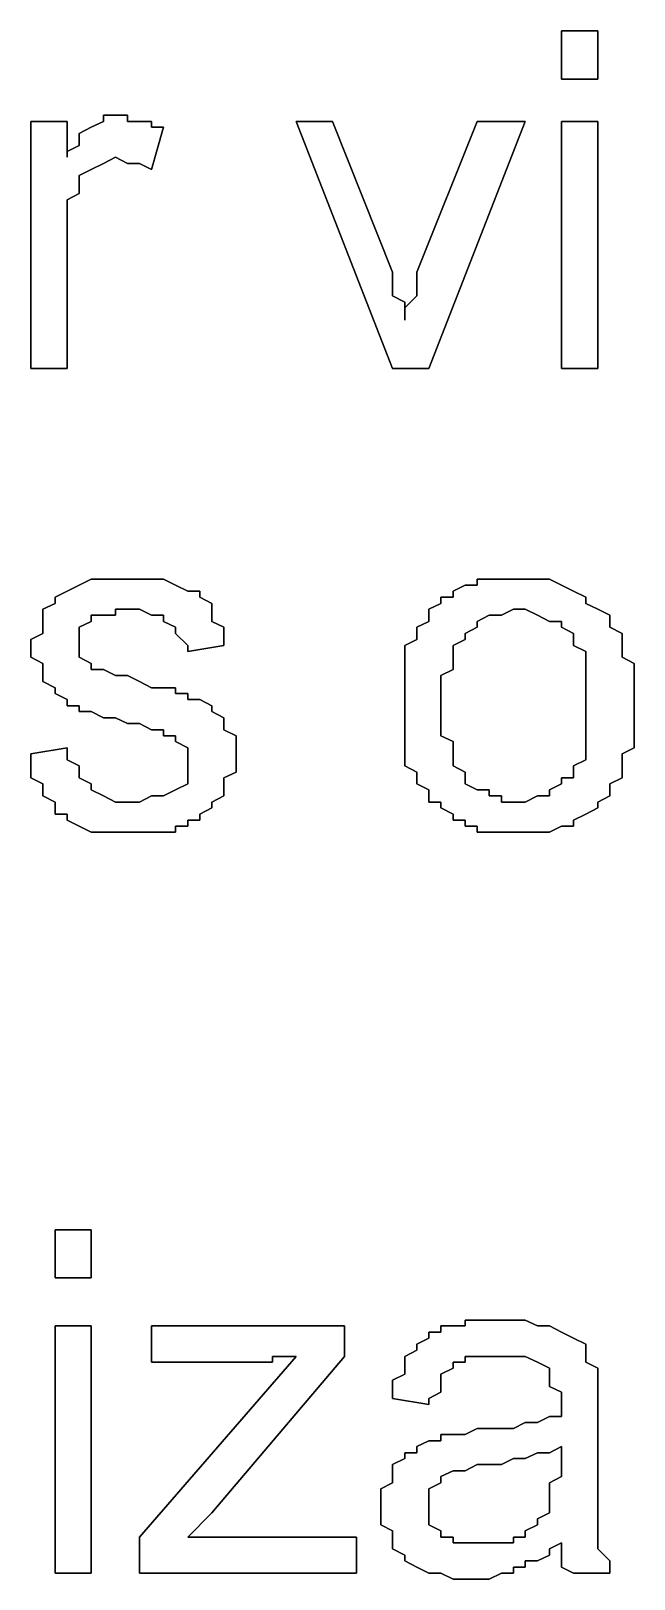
# Model space of a CAD drawing. Header units: metres. Extents: x 2.9 to 42.8, y 1.7 to 28.7.
# Drawn here: x 37.4897 to 37.6661, y 23.6132 to 24.0665 of the extents above; entities that cross this region are included whole.
import ezdxf

# ---------------------------------------------------------------- set-up
doc = ezdxf.new("R2010")
doc.units = ezdxf.units.M
doc.layers.add('GRIS', color=8, linetype='Continuous')

msp = doc.modelspace()

# ---------------------------------------------------------------- linework, layer by layer
at = {"layer": 'GRIS', "lineweight": -3}
for points in [[(37.6555, 24.0665), (37.6449, 24.0665), (37.6555, 24.0665)], [(37.6449, 24.0665), (37.6449, 24.0524), (37.6449, 24.0665)], [(37.6555, 24.0524), (37.6555, 24.0665), (37.6555, 24.0524)], [(37.6449, 24.0524), (37.6555, 24.0524), (37.6449, 24.0524)], [(37.5003, 24.04), (37.4897, 24.04), (37.5003, 24.04)], [(37.4897, 24.04), (37.4897, 23.9677), (37.4897, 24.04)], [(37.5003, 24.0295), (37.5003, 24.04), (37.5003, 24.0295)], [(37.5109, 24.04), (37.5073, 24.0383), (37.5109, 24.04)], [(37.5144, 24.0418), (37.5109, 24.0418), (37.5144, 24.0418)], [(37.5109, 24.0418), (37.5109, 24.04), (37.5109, 24.0418)], [(37.5179, 24.0418), (37.5144, 24.0418), (37.5179, 24.0418)], [(37.5179, 24.04), (37.5179, 24.0418), (37.5179, 24.04)], [(37.5214, 24.04), (37.5179, 24.04), (37.5214, 24.04)], [(37.525, 24.04), (37.5214, 24.04), (37.525, 24.04)], [(37.525, 24.0383), (37.525, 24.04), (37.525, 24.0383)], [(37.5779, 24.04), (37.5673, 24.04), (37.5779, 24.04)], [(37.5673, 24.04), (37.5955, 23.9677), (37.5673, 24.04)], [(37.5955, 23.9959), (37.5779, 24.04), (37.5955, 23.9959)], [(37.6202, 24.04), (37.6026, 23.9959), (37.6202, 24.04)], [(37.6061, 23.9677), (37.6343, 24.04), (37.6061, 23.9677)], [(37.6343, 24.04), (37.6202, 24.04), (37.6343, 24.04)], [(37.6555, 24.04), (37.6449, 24.04), (37.6555, 24.04)], [(37.6449, 24.04), (37.6449, 23.9677), (37.6449, 24.04)], [(37.6555, 23.9677), (37.6555, 24.04), (37.6555, 23.9677)], [(37.5073, 24.0383), (37.5038, 24.0365), (37.5073, 24.0383)], [(37.5038, 24.0365), (37.5038, 24.033), (37.5038, 24.0365)], [(37.525, 24.0259), (37.5285, 24.0383), (37.525, 24.0259)], [(37.5285, 24.0383), (37.525, 24.0383), (37.5285, 24.0383)], [(37.5038, 24.033), (37.5003, 24.0312), (37.5038, 24.033)], [(37.5003, 24.0312), (37.5003, 24.0295), (37.5003, 24.0312)], [(37.5109, 24.0277), (37.5144, 24.0295), (37.5109, 24.0277)], [(37.5144, 24.0295), (37.5179, 24.0277), (37.5144, 24.0295)], [(37.5038, 24.0242), (37.5073, 24.0259), (37.5038, 24.0242)], [(37.5073, 24.0259), (37.5109, 24.0277), (37.5073, 24.0259)], [(37.5179, 24.0277), (37.5214, 24.0277), (37.5179, 24.0277)], [(37.5214, 24.0277), (37.525, 24.0259), (37.5214, 24.0277)], [(37.5038, 24.0224), (37.5038, 24.0242), (37.5038, 24.0224)], [(37.5038, 24.0206), (37.5038, 24.0224), (37.5038, 24.0206)], [(37.5038, 24.0189), (37.5038, 24.0206), (37.5038, 24.0189)], [(37.5003, 24.0171), (37.5038, 24.0189), (37.5003, 24.0171)], [(37.5003, 24.0153), (37.5003, 24.0171), (37.5003, 24.0153)], [(37.5003, 24.0136), (37.5003, 24.0153), (37.5003, 24.0136)], [(37.5003, 24.0101), (37.5003, 24.0136), (37.5003, 24.0101)], [(37.5003, 24.0083), (37.5003, 24.0101), (37.5003, 24.0083)], [(37.5003, 24.0048), (37.5003, 24.0083), (37.5003, 24.0048)], [(37.5003, 23.9677), (37.5003, 24.0048), (37.5003, 23.9677)], [(37.5955, 23.9942), (37.5955, 23.9959), (37.5955, 23.9942)], [(37.5955, 23.9924), (37.5955, 23.9942), (37.5955, 23.9924)], [(37.6026, 23.9959), (37.6026, 23.9924), (37.6026, 23.9959)], [(37.5955, 23.9889), (37.5955, 23.9924), (37.5955, 23.9889)], [(37.5991, 23.9871), (37.5955, 23.9889), (37.5991, 23.9871)], [(37.6026, 23.9889), (37.5991, 23.9854), (37.6026, 23.9889)], [(37.6026, 23.9924), (37.6026, 23.9907), (37.6026, 23.9924)], [(37.6026, 23.9907), (37.6026, 23.9889), (37.6026, 23.9907)], [(37.5991, 23.9854), (37.5991, 23.9871), (37.5991, 23.9854)], [(37.5991, 23.9854), (37.5991, 23.9836), (37.5991, 23.9854)], [(37.5991, 23.9818), (37.5991, 23.9854), (37.5991, 23.9818)], [(37.5991, 23.9836), (37.5991, 23.9818), (37.5991, 23.9836)], [(37.4897, 23.9677), (37.5003, 23.9677), (37.4897, 23.9677)], [(37.5955, 23.9677), (37.6061, 23.9677), (37.5955, 23.9677)], [(37.6449, 23.9677), (37.6555, 23.9677), (37.6449, 23.9677)], [(37.5038, 23.9042), (37.5003, 23.9025), (37.5038, 23.9042)], [(37.5073, 23.906), (37.5038, 23.9042), (37.5073, 23.906)], [(37.5109, 23.906), (37.5073, 23.906), (37.5109, 23.906)], [(37.5144, 23.906), (37.5109, 23.906), (37.5144, 23.906)], [(37.5179, 23.906), (37.5144, 23.906), (37.5179, 23.906)], [(37.5214, 23.906), (37.5179, 23.906), (37.5214, 23.906)], [(37.525, 23.906), (37.5214, 23.906), (37.525, 23.906)], [(37.5285, 23.906), (37.525, 23.906), (37.5285, 23.906)], [(37.532, 23.9042), (37.5285, 23.906), (37.532, 23.9042)], [(37.5356, 23.9025), (37.532, 23.9042), (37.5356, 23.9025)], [(37.6167, 23.9042), (37.6132, 23.9025), (37.6167, 23.9042)], [(37.6202, 23.9042), (37.6167, 23.9042), (37.6202, 23.9042)], [(37.6237, 23.906), (37.6202, 23.906), (37.6237, 23.906)], [(37.6202, 23.906), (37.6202, 23.9042), (37.6202, 23.906)], [(37.6273, 23.906), (37.6237, 23.906), (37.6273, 23.906)], [(37.6308, 23.906), (37.6273, 23.906), (37.6308, 23.906)], [(37.6343, 23.906), (37.6308, 23.906), (37.6343, 23.906)], [(37.6379, 23.906), (37.6343, 23.906), (37.6379, 23.906)], [(37.6414, 23.906), (37.6379, 23.906), (37.6414, 23.906)], [(37.6449, 23.9042), (37.6414, 23.906), (37.6449, 23.9042)], [(37.6484, 23.9025), (37.6449, 23.9042), (37.6484, 23.9025)], [(37.4968, 23.8989), (37.4932, 23.8972), (37.4968, 23.8989)], [(37.5003, 23.9025), (37.4968, 23.9007), (37.5003, 23.9025)], [(37.4968, 23.9007), (37.4968, 23.8989), (37.4968, 23.9007)], [(37.5391, 23.9025), (37.5356, 23.9025), (37.5391, 23.9025)], [(37.5391, 23.9007), (37.5391, 23.9025), (37.5391, 23.9007)], [(37.5426, 23.8989), (37.5391, 23.9007), (37.5426, 23.8989)], [(37.5426, 23.8972), (37.5426, 23.8989), (37.5426, 23.8972)], [(37.6096, 23.8989), (37.6061, 23.8972), (37.6096, 23.8989)], [(37.6132, 23.9007), (37.6096, 23.9007), (37.6132, 23.9007)], [(37.6096, 23.9007), (37.6096, 23.8989), (37.6096, 23.9007)], [(37.6132, 23.9025), (37.6132, 23.9007), (37.6132, 23.9025)], [(37.652, 23.9007), (37.6484, 23.9025), (37.652, 23.9007)], [(37.652, 23.8989), (37.652, 23.9007), (37.652, 23.8989)], [(37.6555, 23.8972), (37.652, 23.8989), (37.6555, 23.8972)], [(37.4932, 23.8972), (37.4932, 23.8954), (37.4932, 23.8972)], [(37.4932, 23.8954), (37.4932, 23.8936), (37.4932, 23.8954)], [(37.4932, 23.8936), (37.4932, 23.8901), (37.4932, 23.8936)], [(37.5038, 23.8919), (37.5073, 23.8936), (37.5038, 23.8919)], [(37.5073, 23.8936), (37.5073, 23.8954), (37.5073, 23.8936)], [(37.5073, 23.8954), (37.5109, 23.8954), (37.5073, 23.8954)], [(37.5109, 23.8954), (37.5144, 23.8954), (37.5109, 23.8954)], [(37.5144, 23.8954), (37.5144, 23.8972), (37.5144, 23.8954)], [(37.5144, 23.8972), (37.5179, 23.8972), (37.5144, 23.8972)], [(37.5179, 23.8972), (37.5214, 23.8972), (37.5179, 23.8972)], [(37.5214, 23.8972), (37.525, 23.8954), (37.5214, 23.8972)], [(37.525, 23.8954), (37.5285, 23.8954), (37.525, 23.8954)], [(37.5285, 23.8954), (37.5285, 23.8936), (37.5285, 23.8954)], [(37.5285, 23.8936), (37.532, 23.8919), (37.5285, 23.8936)], [(37.5426, 23.8954), (37.5426, 23.8972), (37.5426, 23.8954)], [(37.5426, 23.8936), (37.5426, 23.8954), (37.5426, 23.8936)], [(37.5461, 23.8919), (37.5426, 23.8936), (37.5461, 23.8919)], [(37.6061, 23.8936), (37.6026, 23.8919), (37.6061, 23.8936)], [(37.6061, 23.8972), (37.6061, 23.8954), (37.6061, 23.8972)], [(37.6061, 23.8954), (37.6061, 23.8936), (37.6061, 23.8954)], [(37.6202, 23.8936), (37.6237, 23.8954), (37.6202, 23.8936)], [(37.6202, 23.8919), (37.6202, 23.8936), (37.6202, 23.8919)], [(37.6237, 23.8954), (37.6273, 23.8954), (37.6237, 23.8954)], [(37.6273, 23.8954), (37.6308, 23.8972), (37.6273, 23.8954)], [(37.6308, 23.8972), (37.6343, 23.8972), (37.6308, 23.8972)], [(37.6343, 23.8972), (37.6379, 23.8954), (37.6343, 23.8972)], [(37.6379, 23.8954), (37.6414, 23.8936), (37.6379, 23.8954)], [(37.6414, 23.8936), (37.6449, 23.8936), (37.6414, 23.8936)], [(37.6449, 23.8936), (37.6449, 23.8919), (37.6449, 23.8936)], [(37.659, 23.8954), (37.6555, 23.8972), (37.659, 23.8954)], [(37.659, 23.8936), (37.659, 23.8954), (37.659, 23.8936)], [(37.659, 23.8919), (37.659, 23.8936), (37.659, 23.8919)], [(37.4932, 23.8901), (37.4897, 23.8883), (37.4932, 23.8901)], [(37.5038, 23.8901), (37.5038, 23.8919), (37.5038, 23.8901)], [(37.5038, 23.8883), (37.5038, 23.8901), (37.5038, 23.8883)], [(37.532, 23.8919), (37.532, 23.8901), (37.532, 23.8919)], [(37.532, 23.8901), (37.5356, 23.8866), (37.532, 23.8901)], [(37.5461, 23.8901), (37.5461, 23.8919), (37.5461, 23.8901)], [(37.5461, 23.8866), (37.5461, 23.8901), (37.5461, 23.8866)], [(37.6026, 23.8919), (37.6026, 23.8901), (37.6026, 23.8919)], [(37.6026, 23.8901), (37.6026, 23.8883), (37.6026, 23.8901)], [(37.6167, 23.8901), (37.6202, 23.8919), (37.6167, 23.8901)], [(37.6167, 23.8883), (37.6167, 23.8901), (37.6167, 23.8883)], [(37.6449, 23.8919), (37.6484, 23.8901), (37.6449, 23.8919)], [(37.6484, 23.8901), (37.6484, 23.8883), (37.6484, 23.8901)], [(37.6626, 23.8901), (37.659, 23.8919), (37.6626, 23.8901)], [(37.6626, 23.8883), (37.6626, 23.8901), (37.6626, 23.8883)], [(37.4897, 23.8883), (37.4897, 23.8866), (37.4897, 23.8883)], [(37.4897, 23.8866), (37.4897, 23.8848), (37.4897, 23.8866)], [(37.4897, 23.8848), (37.4897, 23.8831), (37.4897, 23.8848)], [(37.5038, 23.8866), (37.5038, 23.8883), (37.5038, 23.8866)], [(37.5038, 23.8848), (37.5038, 23.8866), (37.5038, 23.8848)], [(37.5038, 23.8831), (37.5038, 23.8848), (37.5038, 23.8831)], [(37.5356, 23.8866), (37.5356, 23.8848), (37.5356, 23.8866)], [(37.5356, 23.8848), (37.5461, 23.8866), (37.5356, 23.8848)], [(37.6026, 23.8883), (37.5991, 23.8866), (37.6026, 23.8883)], [(37.5991, 23.8866), (37.5991, 23.8848), (37.5991, 23.8866)], [(37.5991, 23.8848), (37.5991, 23.8813), (37.5991, 23.8848)], [(37.6132, 23.8866), (37.6167, 23.8883), (37.6132, 23.8866)], [(37.6132, 23.8848), (37.6132, 23.8866), (37.6132, 23.8848)], [(37.6132, 23.8831), (37.6132, 23.8848), (37.6132, 23.8831)], [(37.6484, 23.8883), (37.6484, 23.8866), (37.6484, 23.8883)], [(37.6484, 23.8866), (37.652, 23.8848), (37.6484, 23.8866)], [(37.652, 23.8848), (37.652, 23.8813), (37.652, 23.8848)], [(37.6626, 23.8866), (37.6626, 23.8883), (37.6626, 23.8866)], [(37.6626, 23.8831), (37.6626, 23.8866), (37.6626, 23.8831)], [(37.4897, 23.8831), (37.4932, 23.8813), (37.4897, 23.8831)], [(37.4932, 23.8813), (37.4932, 23.8778), (37.4932, 23.8813)], [(37.5073, 23.8813), (37.5038, 23.8831), (37.5073, 23.8813)], [(37.5073, 23.8795), (37.5073, 23.8813), (37.5073, 23.8795)], [(37.5991, 23.8813), (37.5991, 23.8795), (37.5991, 23.8813)], [(37.6132, 23.8795), (37.6132, 23.8831), (37.6132, 23.8795)], [(37.652, 23.8813), (37.652, 23.8795), (37.652, 23.8813)], [(37.6661, 23.8813), (37.6626, 23.8831), (37.6661, 23.8813)], [(37.6661, 23.8795), (37.6661, 23.8813), (37.6661, 23.8795)], [(37.4932, 23.8778), (37.4932, 23.876), (37.4932, 23.8778)], [(37.4932, 23.876), (37.4968, 23.8742), (37.4932, 23.876)], [(37.5109, 23.8795), (37.5073, 23.8795), (37.5109, 23.8795)], [(37.5144, 23.8778), (37.5109, 23.8795), (37.5144, 23.8778)], [(37.5179, 23.8778), (37.5144, 23.8778), (37.5179, 23.8778)], [(37.5214, 23.876), (37.5179, 23.8778), (37.5214, 23.876)], [(37.525, 23.8742), (37.5214, 23.876), (37.525, 23.8742)], [(37.5991, 23.8795), (37.5991, 23.8778), (37.5991, 23.8795)], [(37.5991, 23.8778), (37.5991, 23.8742), (37.5991, 23.8778)], [(37.6096, 23.8778), (37.6132, 23.8795), (37.6096, 23.8778)], [(37.6096, 23.876), (37.6096, 23.8778), (37.6096, 23.876)], [(37.6096, 23.8725), (37.6096, 23.876), (37.6096, 23.8725)], [(37.652, 23.8795), (37.652, 23.8778), (37.652, 23.8795)], [(37.652, 23.8778), (37.652, 23.8742), (37.652, 23.8778)], [(37.6661, 23.876), (37.6661, 23.8795), (37.6661, 23.876)], [(37.6661, 23.8742), (37.6661, 23.876), (37.6661, 23.8742)], [(37.4968, 23.8742), (37.4968, 23.8725), (37.4968, 23.8742)], [(37.4968, 23.8725), (37.5003, 23.8707), (37.4968, 23.8725)], [(37.5285, 23.8742), (37.525, 23.8742), (37.5285, 23.8742)], [(37.532, 23.8742), (37.5285, 23.8742), (37.532, 23.8742)], [(37.532, 23.8725), (37.532, 23.8742), (37.532, 23.8725)], [(37.5356, 23.8725), (37.532, 23.8725), (37.5356, 23.8725)], [(37.5356, 23.8707), (37.5356, 23.8725), (37.5356, 23.8707)], [(37.5991, 23.8742), (37.5991, 23.8725), (37.5991, 23.8742)], [(37.5991, 23.8725), (37.5991, 23.8689), (37.5991, 23.8725)], [(37.6096, 23.8707), (37.6096, 23.8725), (37.6096, 23.8707)], [(37.652, 23.8742), (37.652, 23.8725), (37.652, 23.8742)], [(37.652, 23.8725), (37.652, 23.8689), (37.652, 23.8725)], [(37.6661, 23.8707), (37.6661, 23.8742), (37.6661, 23.8707)], [(37.5003, 23.8707), (37.5003, 23.8689), (37.5003, 23.8707)], [(37.5003, 23.8689), (37.5038, 23.8689), (37.5003, 23.8689)], [(37.5038, 23.8689), (37.5038, 23.8672), (37.5038, 23.8689)], [(37.5038, 23.8672), (37.5073, 23.8672), (37.5038, 23.8672)], [(37.5073, 23.8672), (37.5109, 23.8654), (37.5073, 23.8672)], [(37.5391, 23.8707), (37.5356, 23.8707), (37.5391, 23.8707)], [(37.5426, 23.8689), (37.5391, 23.8707), (37.5426, 23.8689)], [(37.5426, 23.8672), (37.5426, 23.8689), (37.5426, 23.8672)], [(37.5461, 23.8654), (37.5426, 23.8672), (37.5461, 23.8654)], [(37.5991, 23.8689), (37.5991, 23.8672), (37.5991, 23.8689)], [(37.5991, 23.8672), (37.5991, 23.8637), (37.5991, 23.8672)], [(37.6096, 23.8689), (37.6096, 23.8707), (37.6096, 23.8689)], [(37.6096, 23.8654), (37.6096, 23.8689), (37.6096, 23.8654)], [(37.652, 23.8689), (37.652, 23.8672), (37.652, 23.8689)], [(37.652, 23.8672), (37.652, 23.8654), (37.652, 23.8672)], [(37.6661, 23.8672), (37.6661, 23.8707), (37.6661, 23.8672)], [(37.6661, 23.8637), (37.6661, 23.8672), (37.6661, 23.8637)], [(37.5109, 23.8654), (37.5144, 23.8654), (37.5109, 23.8654)], [(37.5144, 23.8654), (37.5179, 23.8637), (37.5144, 23.8654)], [(37.5179, 23.8637), (37.5214, 23.8637), (37.5179, 23.8637)], [(37.5214, 23.8637), (37.525, 23.8619), (37.5214, 23.8637)], [(37.525, 23.8619), (37.5285, 23.8619), (37.525, 23.8619)], [(37.5285, 23.8619), (37.5285, 23.8601), (37.5285, 23.8619)], [(37.5461, 23.8637), (37.5461, 23.8654), (37.5461, 23.8637)], [(37.5461, 23.8619), (37.5461, 23.8637), (37.5461, 23.8619)], [(37.5497, 23.8601), (37.5461, 23.8619), (37.5497, 23.8601)], [(37.5991, 23.8637), (37.5991, 23.8619), (37.5991, 23.8637)], [(37.5991, 23.8619), (37.5991, 23.8584), (37.5991, 23.8619)], [(37.6096, 23.8637), (37.6096, 23.8654), (37.6096, 23.8637)], [(37.6096, 23.8601), (37.6096, 23.8637), (37.6096, 23.8601)], [(37.652, 23.8654), (37.652, 23.8619), (37.652, 23.8654)], [(37.652, 23.8619), (37.652, 23.8601), (37.652, 23.8619)], [(37.6661, 23.8619), (37.6661, 23.8637), (37.6661, 23.8619)], [(37.6661, 23.8584), (37.6661, 23.8619), (37.6661, 23.8584)], [(37.5285, 23.8601), (37.532, 23.8601), (37.5285, 23.8601)], [(37.532, 23.8601), (37.532, 23.8584), (37.532, 23.8601)], [(37.532, 23.8584), (37.5356, 23.8566), (37.532, 23.8584)], [(37.5497, 23.8584), (37.5497, 23.8601), (37.5497, 23.8584)], [(37.5497, 23.8548), (37.5497, 23.8584), (37.5497, 23.8548)], [(37.5991, 23.8584), (37.5991, 23.8566), (37.5991, 23.8584)], [(37.6132, 23.8584), (37.6096, 23.8601), (37.6132, 23.8584)], [(37.6132, 23.8566), (37.6132, 23.8584), (37.6132, 23.8566)], [(37.652, 23.8601), (37.652, 23.8584), (37.652, 23.8601)], [(37.652, 23.8584), (37.652, 23.8548), (37.652, 23.8584)], [(37.6661, 23.8566), (37.6661, 23.8584), (37.6661, 23.8566)], [(37.5003, 23.8566), (37.4897, 23.8548), (37.5003, 23.8566)], [(37.4897, 23.8548), (37.4897, 23.8531), (37.4897, 23.8548)], [(37.4897, 23.8531), (37.4897, 23.8495), (37.4897, 23.8531)], [(37.5003, 23.8531), (37.5003, 23.8566), (37.5003, 23.8531)], [(37.5038, 23.8513), (37.5003, 23.8531), (37.5038, 23.8513)], [(37.5356, 23.8566), (37.5356, 23.8548), (37.5356, 23.8566)], [(37.5356, 23.8548), (37.5356, 23.8531), (37.5356, 23.8548)], [(37.5356, 23.8531), (37.5356, 23.8513), (37.5356, 23.8531)], [(37.5497, 23.8513), (37.5497, 23.8548), (37.5497, 23.8513)], [(37.5991, 23.8566), (37.5991, 23.8548), (37.5991, 23.8566)], [(37.5991, 23.8548), (37.5991, 23.8513), (37.5991, 23.8548)], [(37.6132, 23.8548), (37.6132, 23.8566), (37.6132, 23.8548)], [(37.6132, 23.8513), (37.6132, 23.8548), (37.6132, 23.8513)], [(37.652, 23.8531), (37.6484, 23.8513), (37.652, 23.8531)], [(37.652, 23.8548), (37.652, 23.8531), (37.652, 23.8548)], [(37.6626, 23.8548), (37.6661, 23.8566), (37.6626, 23.8548)], [(37.6626, 23.8531), (37.6626, 23.8548), (37.6626, 23.8531)], [(37.6626, 23.8513), (37.6626, 23.8531), (37.6626, 23.8513)], [(37.4897, 23.8495), (37.4897, 23.8478), (37.4897, 23.8495)], [(37.5038, 23.8495), (37.5038, 23.8513), (37.5038, 23.8495)], [(37.5038, 23.8478), (37.5038, 23.8495), (37.5038, 23.8478)], [(37.5356, 23.8513), (37.5356, 23.8478), (37.5356, 23.8513)], [(37.5461, 23.8478), (37.5497, 23.8495), (37.5461, 23.8478)], [(37.5497, 23.8495), (37.5497, 23.8513), (37.5497, 23.8495)], [(37.5991, 23.8513), (37.6026, 23.8495), (37.5991, 23.8513)], [(37.6026, 23.8495), (37.6026, 23.8478), (37.6026, 23.8495)], [(37.6167, 23.8495), (37.6132, 23.8513), (37.6167, 23.8495)], [(37.6167, 23.8478), (37.6167, 23.8495), (37.6167, 23.8478)], [(37.6484, 23.8513), (37.6484, 23.8495), (37.6484, 23.8513)], [(37.6484, 23.8495), (37.6484, 23.8478), (37.6484, 23.8495)], [(37.6626, 23.8495), (37.6626, 23.8513), (37.6626, 23.8495)], [(37.6626, 23.8478), (37.6626, 23.8495), (37.6626, 23.8478)], [(37.4897, 23.8478), (37.4932, 23.846), (37.4897, 23.8478)], [(37.4932, 23.846), (37.4932, 23.8443), (37.4932, 23.846)], [(37.4932, 23.8443), (37.4932, 23.8425), (37.4932, 23.8443)], [(37.5073, 23.846), (37.5038, 23.8478), (37.5073, 23.846)], [(37.5073, 23.8443), (37.5073, 23.846), (37.5073, 23.8443)], [(37.5109, 23.8425), (37.5073, 23.8443), (37.5109, 23.8425)], [(37.532, 23.8443), (37.5285, 23.8425), (37.532, 23.8443)], [(37.5356, 23.846), (37.532, 23.8443), (37.5356, 23.846)], [(37.5356, 23.8478), (37.5356, 23.846), (37.5356, 23.8478)], [(37.5461, 23.8443), (37.5461, 23.8478), (37.5461, 23.8443)], [(37.5461, 23.8425), (37.5461, 23.8443), (37.5461, 23.8425)], [(37.6026, 23.8478), (37.6026, 23.846), (37.6026, 23.8478)], [(37.6026, 23.846), (37.6061, 23.8443), (37.6026, 23.846)], [(37.6061, 23.8443), (37.6061, 23.8425), (37.6061, 23.8443)], [(37.6167, 23.846), (37.6167, 23.8478), (37.6167, 23.846)], [(37.6202, 23.8443), (37.6167, 23.846), (37.6202, 23.8443)], [(37.6237, 23.8443), (37.6202, 23.8443), (37.6237, 23.8443)], [(37.6237, 23.8425), (37.6237, 23.8443), (37.6237, 23.8425)], [(37.6449, 23.846), (37.6414, 23.8443), (37.6449, 23.846)], [(37.6414, 23.8443), (37.6414, 23.8425), (37.6414, 23.8443)], [(37.6484, 23.8478), (37.6449, 23.8478), (37.6484, 23.8478)], [(37.6449, 23.8478), (37.6449, 23.846), (37.6449, 23.8478)], [(37.659, 23.846), (37.6626, 23.8478), (37.659, 23.846)], [(37.659, 23.8443), (37.659, 23.846), (37.659, 23.8443)], [(37.659, 23.8425), (37.659, 23.8443), (37.659, 23.8425)], [(37.4932, 23.8425), (37.4968, 23.8407), (37.4932, 23.8425)], [(37.4968, 23.8407), (37.4968, 23.839), (37.4968, 23.8407)], [(37.5144, 23.8407), (37.5109, 23.8425), (37.5144, 23.8407)], [(37.5179, 23.8407), (37.5144, 23.8407), (37.5179, 23.8407)], [(37.5214, 23.8407), (37.5179, 23.8407), (37.5214, 23.8407)], [(37.525, 23.8425), (37.5214, 23.8407), (37.525, 23.8425)], [(37.5285, 23.8425), (37.525, 23.8425), (37.5285, 23.8425)], [(37.5426, 23.8407), (37.5461, 23.8425), (37.5426, 23.8407)], [(37.5426, 23.839), (37.5426, 23.8407), (37.5426, 23.839)], [(37.6061, 23.8425), (37.6061, 23.8407), (37.6061, 23.8425)], [(37.6061, 23.8407), (37.6096, 23.8407), (37.6061, 23.8407)], [(37.6096, 23.8407), (37.6096, 23.839), (37.6096, 23.8407)], [(37.6273, 23.8425), (37.6237, 23.8425), (37.6273, 23.8425)], [(37.6273, 23.8407), (37.6273, 23.8425), (37.6273, 23.8407)], [(37.6308, 23.8407), (37.6273, 23.8407), (37.6308, 23.8407)], [(37.6343, 23.8407), (37.6308, 23.8407), (37.6343, 23.8407)], [(37.6379, 23.8425), (37.6343, 23.8407), (37.6379, 23.8425)], [(37.6414, 23.8425), (37.6379, 23.8425), (37.6414, 23.8425)], [(37.6555, 23.8407), (37.659, 23.8425), (37.6555, 23.8407)], [(37.6555, 23.839), (37.6555, 23.8407), (37.6555, 23.839)], [(37.4968, 23.839), (37.4968, 23.8372), (37.4968, 23.839)], [(37.4968, 23.8372), (37.5003, 23.8372), (37.4968, 23.8372)], [(37.5003, 23.8372), (37.5003, 23.8354), (37.5003, 23.8372)], [(37.5003, 23.8354), (37.5038, 23.8337), (37.5003, 23.8354)], [(37.5356, 23.8337), (37.5356, 23.8354), (37.5356, 23.8337)], [(37.5356, 23.8354), (37.5391, 23.8354), (37.5356, 23.8354)], [(37.5391, 23.8372), (37.5426, 23.839), (37.5391, 23.8372)], [(37.5391, 23.8354), (37.5391, 23.8372), (37.5391, 23.8354)], [(37.6096, 23.839), (37.6132, 23.8372), (37.6096, 23.839)], [(37.6132, 23.8372), (37.6132, 23.8354), (37.6132, 23.8372)], [(37.6132, 23.8354), (37.6167, 23.8354), (37.6132, 23.8354)], [(37.6167, 23.8354), (37.6167, 23.8337), (37.6167, 23.8354)], [(37.6484, 23.8354), (37.652, 23.8372), (37.6484, 23.8354)], [(37.6484, 23.8337), (37.6484, 23.8354), (37.6484, 23.8337)], [(37.652, 23.8372), (37.6555, 23.839), (37.652, 23.8372)], [(37.5038, 23.8337), (37.5073, 23.8319), (37.5038, 23.8337)], [(37.5073, 23.8319), (37.5109, 23.8319), (37.5073, 23.8319)], [(37.5109, 23.8319), (37.5144, 23.8319), (37.5109, 23.8319)], [(37.5144, 23.8319), (37.5179, 23.8319), (37.5144, 23.8319)], [(37.5179, 23.8319), (37.5214, 23.8319), (37.5179, 23.8319)], [(37.5214, 23.8319), (37.525, 23.8319), (37.5214, 23.8319)], [(37.525, 23.8319), (37.5285, 23.8319), (37.525, 23.8319)], [(37.5285, 23.8319), (37.532, 23.8319), (37.5285, 23.8319)], [(37.532, 23.8319), (37.532, 23.8337), (37.532, 23.8319)], [(37.532, 23.8337), (37.5356, 23.8337), (37.532, 23.8337)], [(37.6167, 23.8337), (37.6202, 23.8337), (37.6167, 23.8337)], [(37.6202, 23.8337), (37.6202, 23.8319), (37.6202, 23.8337)], [(37.6202, 23.8319), (37.6237, 23.8319), (37.6202, 23.8319)], [(37.6237, 23.8319), (37.6273, 23.8319), (37.6237, 23.8319)], [(37.6273, 23.8319), (37.6308, 23.8319), (37.6273, 23.8319)], [(37.6308, 23.8319), (37.6343, 23.8319), (37.6308, 23.8319)], [(37.6343, 23.8319), (37.6379, 23.8319), (37.6343, 23.8319)], [(37.6379, 23.8319), (37.6414, 23.8319), (37.6379, 23.8319)], [(37.6414, 23.8319), (37.6449, 23.8337), (37.6414, 23.8319)], [(37.6449, 23.8337), (37.6484, 23.8337), (37.6449, 23.8337)], [(37.5073, 23.7155), (37.4968, 23.7155), (37.5073, 23.7155)], [(37.4968, 23.7155), (37.4968, 23.7014), (37.4968, 23.7155)], [(37.5073, 23.7014), (37.5073, 23.7155), (37.5073, 23.7014)], [(37.4968, 23.7014), (37.5073, 23.7014), (37.4968, 23.7014)], [(37.5073, 23.6873), (37.4968, 23.6873), (37.5073, 23.6873)], [(37.4968, 23.6873), (37.4968, 23.6149), (37.4968, 23.6873)], [(37.5073, 23.6149), (37.5073, 23.6873), (37.5073, 23.6149)], [(37.5814, 23.6873), (37.525, 23.6873), (37.5814, 23.6873)], [(37.525, 23.6873), (37.525, 23.6767), (37.525, 23.6873)], [(37.5814, 23.6784), (37.5814, 23.6873), (37.5814, 23.6784)], [(37.6096, 23.6855), (37.6061, 23.6855), (37.6096, 23.6855)], [(37.6061, 23.6855), (37.6061, 23.6837), (37.6061, 23.6855)], [(37.6132, 23.6873), (37.6096, 23.6873), (37.6132, 23.6873)], [(37.6096, 23.6873), (37.6096, 23.6855), (37.6096, 23.6873)], [(37.6167, 23.6873), (37.6132, 23.6873), (37.6167, 23.6873)], [(37.6202, 23.689), (37.6167, 23.689), (37.6202, 23.689)], [(37.6167, 23.689), (37.6167, 23.6873), (37.6167, 23.689)], [(37.6237, 23.689), (37.6202, 23.689), (37.6237, 23.689)], [(37.6273, 23.689), (37.6237, 23.689), (37.6273, 23.689)], [(37.6308, 23.689), (37.6273, 23.689), (37.6308, 23.689)], [(37.6343, 23.689), (37.6308, 23.689), (37.6343, 23.689)], [(37.6379, 23.6873), (37.6343, 23.689), (37.6379, 23.6873)], [(37.6414, 23.6873), (37.6379, 23.6873), (37.6414, 23.6873)], [(37.6449, 23.6855), (37.6414, 23.6873), (37.6449, 23.6855)], [(37.6484, 23.6837), (37.6449, 23.6855), (37.6484, 23.6837)], [(37.6061, 23.6837), (37.6026, 23.682), (37.6061, 23.6837)], [(37.6026, 23.682), (37.6026, 23.6802), (37.6026, 23.682)], [(37.652, 23.682), (37.6484, 23.6837), (37.652, 23.682)], [(37.652, 23.6802), (37.652, 23.682), (37.652, 23.6802)], [(37.5673, 23.6784), (37.5214, 23.6255), (37.5673, 23.6784)], [(37.525, 23.6767), (37.5532, 23.6767), (37.525, 23.6767)], [(37.5426, 23.6326), (37.5814, 23.6784), (37.5426, 23.6326)], [(37.5532, 23.6767), (37.5567, 23.6767), (37.5532, 23.6767)], [(37.5567, 23.6767), (37.5603, 23.6767), (37.5567, 23.6767)], [(37.5603, 23.6767), (37.5603, 23.6784), (37.5603, 23.6767)], [(37.5603, 23.6784), (37.5638, 23.6784), (37.5603, 23.6784)], [(37.5638, 23.6784), (37.5673, 23.6784), (37.5638, 23.6784)], [(37.6026, 23.6802), (37.5991, 23.6784), (37.6026, 23.6802)], [(37.5991, 23.6784), (37.5991, 23.6767), (37.5991, 23.6784)], [(37.5991, 23.6767), (37.5991, 23.6732), (37.5991, 23.6767)], [(37.6132, 23.6749), (37.6132, 23.6767), (37.6132, 23.6749)], [(37.6132, 23.6767), (37.6167, 23.6767), (37.6132, 23.6767)], [(37.6167, 23.6767), (37.6167, 23.6784), (37.6167, 23.6767)], [(37.6167, 23.6784), (37.6202, 23.6784), (37.6167, 23.6784)], [(37.6202, 23.6784), (37.6237, 23.6784), (37.6202, 23.6784)], [(37.6237, 23.6784), (37.6273, 23.6784), (37.6237, 23.6784)], [(37.6273, 23.6784), (37.6308, 23.6784), (37.6273, 23.6784)], [(37.6308, 23.6784), (37.6343, 23.6784), (37.6308, 23.6784)], [(37.6343, 23.6784), (37.6379, 23.6767), (37.6343, 23.6784)], [(37.6379, 23.6767), (37.6414, 23.6749), (37.6379, 23.6767)], [(37.652, 23.6767), (37.652, 23.6802), (37.652, 23.6767)], [(37.6555, 23.6749), (37.652, 23.6767), (37.6555, 23.6749)], [(37.5991, 23.6732), (37.5955, 23.6714), (37.5991, 23.6732)], [(37.5955, 23.6714), (37.5955, 23.6696), (37.5955, 23.6714)], [(37.6096, 23.6732), (37.6132, 23.6749), (37.6096, 23.6732)], [(37.6096, 23.6714), (37.6096, 23.6732), (37.6096, 23.6714)], [(37.6096, 23.6679), (37.6096, 23.6714), (37.6096, 23.6679)], [(37.6414, 23.6749), (37.6414, 23.6732), (37.6414, 23.6749)], [(37.6414, 23.6732), (37.6414, 23.6714), (37.6414, 23.6732)], [(37.6414, 23.6714), (37.6414, 23.6696), (37.6414, 23.6714)], [(37.6555, 23.6732), (37.6555, 23.6749), (37.6555, 23.6732)], [(37.6555, 23.6714), (37.6555, 23.6732), (37.6555, 23.6714)], [(37.6555, 23.6696), (37.6555, 23.6714), (37.6555, 23.6696)], [(37.5955, 23.6696), (37.5955, 23.6661), (37.5955, 23.6696)], [(37.6061, 23.6661), (37.6096, 23.6679), (37.6061, 23.6661)], [(37.6414, 23.6696), (37.6449, 23.6679), (37.6414, 23.6696)], [(37.6449, 23.6679), (37.6449, 23.6643), (37.6449, 23.6679)], [(37.6555, 23.6661), (37.6555, 23.6696), (37.6555, 23.6661)], [(37.5955, 23.6661), (37.6061, 23.6643), (37.5955, 23.6661)], [(37.6061, 23.6643), (37.6061, 23.6661), (37.6061, 23.6643)], [(37.6449, 23.6643), (37.6449, 23.6608), (37.6449, 23.6643)], [(37.6555, 23.6643), (37.6555, 23.6661), (37.6555, 23.6643)], [(37.6555, 23.6608), (37.6555, 23.6643), (37.6555, 23.6608)], [(37.6343, 23.659), (37.6308, 23.6573), (37.6343, 23.659)], [(37.6379, 23.659), (37.6343, 23.659), (37.6379, 23.659)], [(37.6414, 23.6608), (37.6379, 23.659), (37.6414, 23.6608)], [(37.6449, 23.6608), (37.6414, 23.6608), (37.6449, 23.6608)], [(37.6555, 23.6449), (37.6555, 23.6608), (37.6555, 23.6449)], [(37.6061, 23.6537), (37.6026, 23.652), (37.6061, 23.6537)], [(37.6096, 23.6537), (37.6061, 23.6537), (37.6096, 23.6537)], [(37.6132, 23.6555), (37.6096, 23.6555), (37.6132, 23.6555)], [(37.6096, 23.6555), (37.6096, 23.6537), (37.6096, 23.6555)], [(37.6167, 23.6555), (37.6132, 23.6555), (37.6167, 23.6555)], [(37.6202, 23.6573), (37.6167, 23.6555), (37.6202, 23.6573)], [(37.6237, 23.6573), (37.6202, 23.6573), (37.6237, 23.6573)], [(37.6273, 23.6573), (37.6237, 23.6573), (37.6273, 23.6573)], [(37.6308, 23.6573), (37.6273, 23.6573), (37.6308, 23.6573)], [(37.6026, 23.6502), (37.5991, 23.6502), (37.6026, 23.6502)], [(37.5991, 23.6502), (37.5991, 23.6485), (37.5991, 23.6502)], [(37.6026, 23.652), (37.6026, 23.6502), (37.6026, 23.652)], [(37.6343, 23.6485), (37.6379, 23.6502), (37.6343, 23.6485)], [(37.6379, 23.6502), (37.6414, 23.6502), (37.6379, 23.6502)], [(37.6414, 23.6502), (37.6449, 23.652), (37.6414, 23.6502)], [(37.6449, 23.652), (37.6449, 23.6467), (37.6449, 23.652)], [(37.5991, 23.6485), (37.5955, 23.6467), (37.5991, 23.6485)], [(37.5955, 23.6467), (37.5955, 23.6432), (37.5955, 23.6467)], [(37.6096, 23.6432), (37.6132, 23.6449), (37.6096, 23.6432)], [(37.6132, 23.6449), (37.6167, 23.6449), (37.6132, 23.6449)], [(37.6167, 23.6449), (37.6202, 23.6467), (37.6167, 23.6449)], [(37.6202, 23.6467), (37.6237, 23.6467), (37.6202, 23.6467)], [(37.6237, 23.6467), (37.6273, 23.6467), (37.6237, 23.6467)], [(37.6273, 23.6467), (37.6308, 23.6485), (37.6273, 23.6467)], [(37.6308, 23.6485), (37.6343, 23.6485), (37.6308, 23.6485)], [(37.6449, 23.6467), (37.6449, 23.6432), (37.6449, 23.6467)], [(37.6555, 23.6414), (37.6555, 23.6449), (37.6555, 23.6414)], [(37.5955, 23.6414), (37.592, 23.6396), (37.5955, 23.6414)], [(37.592, 23.6396), (37.592, 23.6361), (37.592, 23.6396)], [(37.5955, 23.6432), (37.5955, 23.6414), (37.5955, 23.6432)], [(37.6061, 23.6396), (37.6096, 23.6414), (37.6061, 23.6396)], [(37.6061, 23.6379), (37.6061, 23.6396), (37.6061, 23.6379)], [(37.6096, 23.6414), (37.6096, 23.6432), (37.6096, 23.6414)], [(37.6449, 23.6432), (37.6414, 23.6414), (37.6449, 23.6432)], [(37.6414, 23.6414), (37.6414, 23.6379), (37.6414, 23.6414)], [(37.6555, 23.6379), (37.6555, 23.6414), (37.6555, 23.6379)], [(37.592, 23.6361), (37.592, 23.6343), (37.592, 23.6361)], [(37.6061, 23.6361), (37.6061, 23.6379), (37.6061, 23.6361)], [(37.6061, 23.6343), (37.6061, 23.6361), (37.6061, 23.6343)], [(37.6414, 23.6379), (37.6414, 23.6361), (37.6414, 23.6379)], [(37.6414, 23.6361), (37.6414, 23.6343), (37.6414, 23.6361)], [(37.6555, 23.6343), (37.6555, 23.6379), (37.6555, 23.6343)], [(37.5356, 23.6255), (37.5426, 23.6326), (37.5356, 23.6255)], [(37.592, 23.6343), (37.592, 23.6308), (37.592, 23.6343)], [(37.592, 23.6308), (37.592, 23.6291), (37.592, 23.6308)], [(37.6061, 23.6326), (37.6061, 23.6343), (37.6061, 23.6326)], [(37.6061, 23.6291), (37.6061, 23.6326), (37.6061, 23.6291)], [(37.6414, 23.6326), (37.6379, 23.6308), (37.6414, 23.6326)], [(37.6379, 23.6308), (37.6379, 23.6291), (37.6379, 23.6308)], [(37.6414, 23.6343), (37.6414, 23.6326), (37.6414, 23.6343)], [(37.6555, 23.6326), (37.6555, 23.6343), (37.6555, 23.6326)], [(37.6555, 23.6308), (37.6555, 23.6326), (37.6555, 23.6308)], [(37.6555, 23.6273), (37.6555, 23.6308), (37.6555, 23.6273)], [(37.592, 23.6291), (37.5955, 23.6273), (37.592, 23.6291)], [(37.5955, 23.6273), (37.5955, 23.6255), (37.5955, 23.6273)], [(37.6096, 23.6273), (37.6061, 23.6291), (37.6096, 23.6273)], [(37.6096, 23.6255), (37.6096, 23.6273), (37.6096, 23.6255)], [(37.6379, 23.6291), (37.6343, 23.6273), (37.6379, 23.6291)], [(37.6343, 23.6273), (37.6343, 23.6255), (37.6343, 23.6273)], [(37.6555, 23.6255), (37.6555, 23.6273), (37.6555, 23.6255)], [(37.5214, 23.6255), (37.5214, 23.6149), (37.5214, 23.6255)], [(37.5391, 23.6255), (37.5356, 23.6255), (37.5391, 23.6255)], [(37.5426, 23.6255), (37.5391, 23.6255), (37.5426, 23.6255)], [(37.5461, 23.6255), (37.5426, 23.6255), (37.5461, 23.6255)], [(37.5497, 23.6255), (37.5461, 23.6255), (37.5497, 23.6255)], [(37.5532, 23.6255), (37.5497, 23.6255), (37.5532, 23.6255)], [(37.5849, 23.6255), (37.5532, 23.6255), (37.5849, 23.6255)], [(37.5849, 23.6149), (37.5849, 23.6255), (37.5849, 23.6149)], [(37.5955, 23.6255), (37.5955, 23.622), (37.5955, 23.6255)], [(37.5955, 23.622), (37.5991, 23.6202), (37.5955, 23.622)], [(37.6132, 23.6255), (37.6096, 23.6255), (37.6132, 23.6255)], [(37.6132, 23.6238), (37.6132, 23.6255), (37.6132, 23.6238)], [(37.6167, 23.6238), (37.6132, 23.6238), (37.6167, 23.6238)], [(37.6202, 23.6238), (37.6167, 23.6238), (37.6202, 23.6238)], [(37.6237, 23.6238), (37.6202, 23.6238), (37.6237, 23.6238)], [(37.6273, 23.6238), (37.6237, 23.6238), (37.6273, 23.6238)], [(37.6308, 23.6238), (37.6273, 23.6238), (37.6308, 23.6238)], [(37.6343, 23.6255), (37.6308, 23.6255), (37.6343, 23.6255)], [(37.6308, 23.6255), (37.6308, 23.6238), (37.6308, 23.6255)], [(37.6414, 23.622), (37.6449, 23.6238), (37.6414, 23.622)], [(37.6414, 23.6202), (37.6414, 23.622), (37.6414, 23.6202)], [(37.6449, 23.6238), (37.6449, 23.622), (37.6449, 23.6238)], [(37.6449, 23.622), (37.6449, 23.6185), (37.6449, 23.622)], [(37.6555, 23.6238), (37.6555, 23.6255), (37.6555, 23.6238)], [(37.6555, 23.622), (37.6555, 23.6238), (37.6555, 23.622)], [(37.659, 23.6185), (37.6555, 23.622), (37.659, 23.6185)], [(37.5991, 23.6202), (37.5991, 23.6185), (37.5991, 23.6202)], [(37.5991, 23.6185), (37.6026, 23.6167), (37.5991, 23.6185)], [(37.6343, 23.6167), (37.6343, 23.6185), (37.6343, 23.6167)], [(37.6343, 23.6185), (37.6379, 23.6185), (37.6343, 23.6185)], [(37.6379, 23.6185), (37.6414, 23.6202), (37.6379, 23.6185)], [(37.6449, 23.6185), (37.6449, 23.6167), (37.6449, 23.6185)], [(37.659, 23.6167), (37.659, 23.6185), (37.659, 23.6167)], [(37.4968, 23.6149), (37.5073, 23.6149), (37.4968, 23.6149)], [(37.5214, 23.6149), (37.5849, 23.6149), (37.5214, 23.6149)], [(37.6026, 23.6167), (37.6061, 23.6149), (37.6026, 23.6167)], [(37.6061, 23.6149), (37.6096, 23.6149), (37.6061, 23.6149)], [(37.6096, 23.6149), (37.6132, 23.6132), (37.6096, 23.6149)], [(37.6132, 23.6132), (37.6167, 23.6132), (37.6132, 23.6132)], [(37.6167, 23.6132), (37.6202, 23.6132), (37.6167, 23.6132)], [(37.6202, 23.6132), (37.6237, 23.6132), (37.6202, 23.6132)], [(37.6237, 23.6132), (37.6273, 23.6149), (37.6237, 23.6132)], [(37.6273, 23.6149), (37.6308, 23.6149), (37.6273, 23.6149)], [(37.6308, 23.6149), (37.6308, 23.6167), (37.6308, 23.6149)], [(37.6308, 23.6167), (37.6343, 23.6167), (37.6308, 23.6167)], [(37.6449, 23.6167), (37.6484, 23.6149), (37.6449, 23.6167)], [(37.6484, 23.6149), (37.659, 23.6149), (37.6484, 23.6149)], [(37.659, 23.6149), (37.659, 23.6167), (37.659, 23.6149)]]:
    msp.add_lwpolyline(points, dxfattribs=at)

doc.saveas('drawing.dxf')
